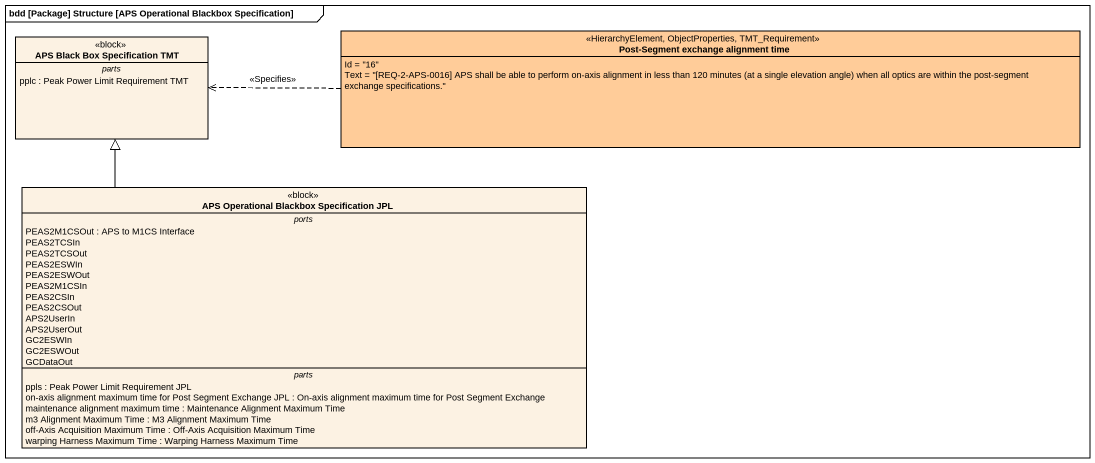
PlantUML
@startuml
mainframe bdd [Package] Structure [APS Operational Blackbox Specification]
hide circle
hide empty members
class "APS Black Box Specification TMT" as APS_Black_Box_Specification <<block>> {
  -- parts --
  pplc : Peak Power Limit Requirement TMT
}
class "Post-Segment exchange alignment time" as Post_Segment_exchange <<HierarchyElement, ObjectProperties, TMT_Requirement>> #FFCC99 {
  Id = "16"
  {field} Text = "[REQ-2-APS-0016] APS shall be able to perform on-axis alignment in less than 120 minutes (at a single elevation angle) when all optics are within the post-segment exchange specifications."
}
class "APS Operational Blackbox Specification JPL" as APS_Operational_Blackbox <<block>> {
  -- ports --
  PEAS2M1CSOut : APS to M1CS Interface
  PEAS2TCSIn
  PEAS2TCSOut
  PEAS2ESWIn
  PEAS2ESWOut
  PEAS2M1CSIn
  PEAS2CSIn
  PEAS2CSOut
  APS2UserIn
  APS2UserOut
  GC2ESWIn
  GC2ESWOut
  GCDataOut
  -- parts --
  ppls : Peak Power Limit Requirement JPL
  on-axis alignment maximum time for Post Segment Exchange JPL : On-axis alignment maximum time for Post Segment Exchange
  maintenance alignment maximum time : Maintenance Alignment Maximum Time
  m3 Alignment Maximum Time : M3 Alignment Maximum Time
  off-Axis Acquisition Maximum Time : Off-Axis Acquisition Maximum Time
  warping Harness Maximum Time : Warping Harness Maximum Time
}
Post_Segment_exchange .left.> APS_Black_Box_Specification : <<Specifies>>
APS_Operational_Blackbox -up-|> APS_Black_Box_Specification
@enduml
